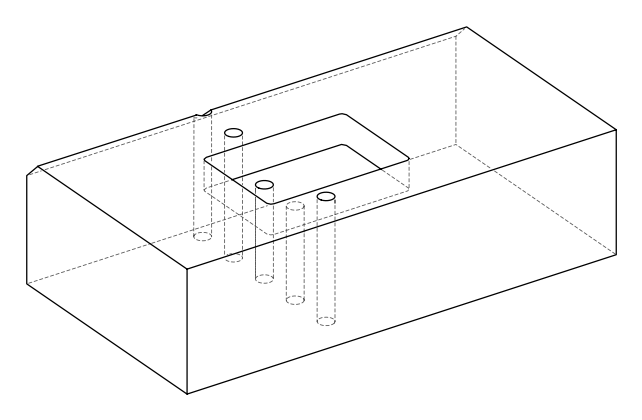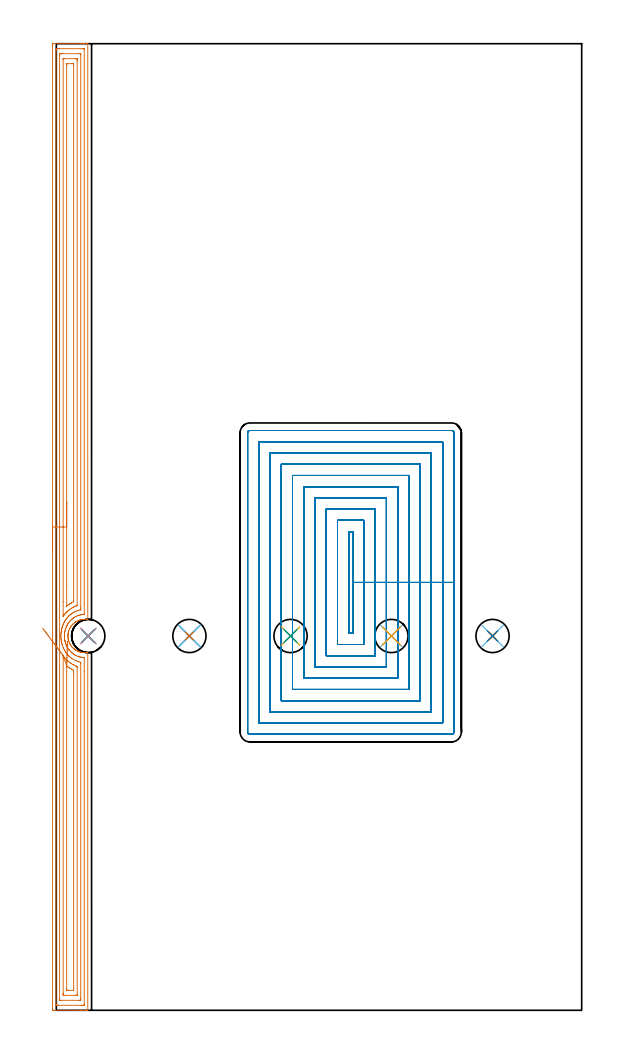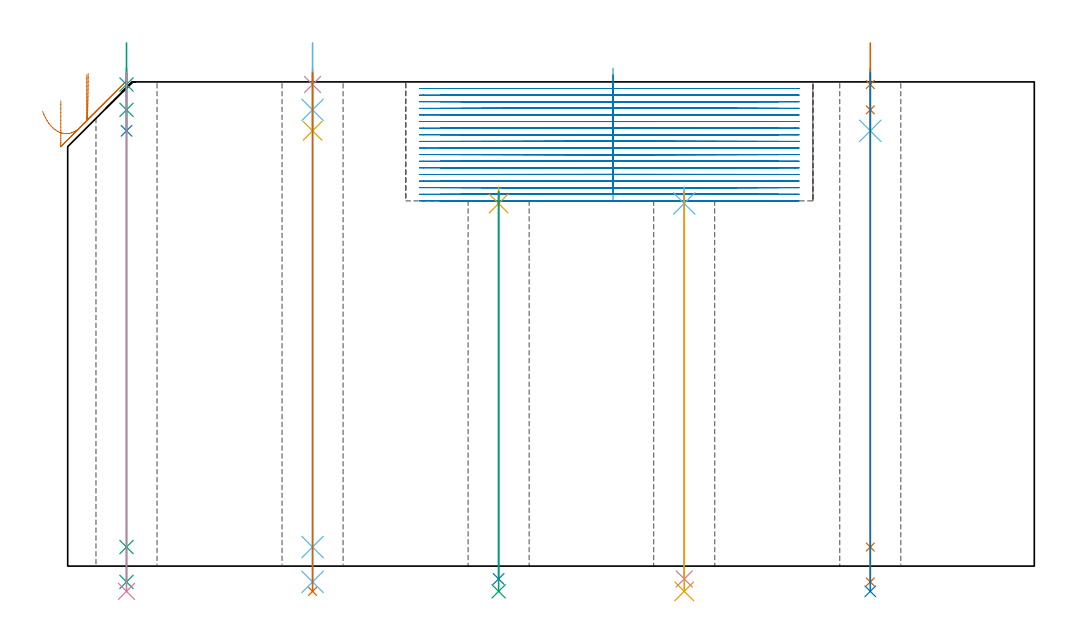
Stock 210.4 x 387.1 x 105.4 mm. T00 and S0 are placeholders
(PLAN: 20 operations, 15 tool changes, 112.1 min)
(1 AREA_MILL | FG_CHAMFER_SURFACE | UGT0205_001 | 15.86 min | 38483 mm3)
(2 MILL_RECTANGULAR_POCKET | POCKET_RECTANGULAR_STRAIGHT | NXT0201_008 | Follow Part, ap 1.5, ae 75% | 91.53 min | 292751 mm3)
(3 SPOT_DRILL | STEP1HOLE | NXT0321_9005460120000 | 0.03 min | 0 mm3)
(4 SPOT_DRILL_1 | STEP1HOLE_1 | NXT0321_9005460120000 | 0.03 min | 1 mm3)
(5 SPOT_DRILL_2 | STEP1HOLE_2 | NXT0321_9005460120000 | 0.04 min | 7 mm3)
(6 SPOT_DRILL_3 | STEP1HOLE_3 | NXT0321_9005460120000 | 0.04 min | 5 mm3)
(7 SPOT_DRILL_4 | STEP1HOLE_4 | NXT0321_9005460120000 | 0.03 min | 9 mm3)
(8 DRILL_BLIND_HOLE_INTO_CENTER | STEP1HOLE | NXT0301_042 | 0.05 min | 323 mm3)
(9 GUN_DRILL_THROUGH_HOLE | STEP1HOLE | UGT0307_005 | 0.56 min | 5254 mm3)
(10 DRILL_TO_ENLARGE_THROUGH_HOLE | STEP1HOLE | UGT0301_267 | 0.45 min | 8733 mm3)
(11 DRILL_BLIND_HOLE_INTO_CENTER_1 | STEP1HOLE_1 | NXT0301_042 | 0.05 min | 376 mm3)
(12 GUN_DRILL_THROUGH_HOLE_1 | STEP1HOLE_1 | UGT0307_005 | 0.56 min | 5290 mm3)
(13 DRILL_TO_ENLARGE_THROUGH_HOLE_1 | STEP1HOLE_1 | UGT0301_267 | 0.45 min | 8943 mm3)
(14 DRILL_THROUGH_HOLE_INTO_CENTER | STEP1HOLE_2 | NXT0301_042 | 0.34 min | 3108 mm3)
(15 DRILL_TO_ENLARGE_THROUGH_HOLE_2 | STEP1HOLE_2 | UGT0301_267 | 0.35 min | 7898 mm3)
(16 DRILL_THROUGH_HOLE_INTO_CENTER_1 | STEP1HOLE_3 | NXT0301_042 | 0.34 min | 3150 mm3)
(17 DRILL_TO_ENLARGE_THROUGH_HOLE_3 | STEP1HOLE_3 | UGT0301_267 | 0.35 min | 7869 mm3)
(18 DRILL_BLIND_HOLE_INTO_CENTER_2 | STEP1HOLE_4 | NXT0301_042 | 0.05 min | 381 mm3)
(19 GUN_DRILL_THROUGH_HOLE_2 | STEP1HOLE_4 | UGT0307_005 | 0.56 min | 5290 mm3)
(20 DRILL_TO_ENLARGE_THROUGH_HOLE_4 | STEP1HOLE_4 | UGT0301_267 | 0.45 min | 8919 mm3)
(TOOL UGT0205_001 | Chamfer Mill 20 x 3 x 45 deg. | D20 FL50 Z2)
(TOOL NXT0201_008 | ENDMILL 6mm [2P460-0600-NA 1630] | D6 FL26 Z6)
(TOOL NXT0321_9005460120000 | NC Spot Drill, 142deg, 12mm, Carbide, Uncoated | D12 PA142 FL30 Z2)
(TOOL NXT0301_042 | Carbide Drill 7.1mm [860.1-0710-057A1-MM 2214] | D7.1 PA140 FL85 Z2)
(TOOL UGT0307_005 | Gun Drill 8.3 mm | D8.3 PA130 FL24 Z1)
(TOOL UGT0301_267 | Twist Drill 13.3 mm | D13.3 PA118 FL108 Z2)
(OP 1 AREA_MILL)
G17 G21 G94 G90
T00 M6
G54
G17 G0 G90 X-1.5 Y183.55 S1061 M3
G43 Z115.4 H0
Z101.3
G94 G1 Y183.588 Z100.428 F250.
Y183.702 Z99.564
Y183.891 Z98.712
Y184.153 Z97.88
Y184.487 Z97.074
Y184.89 Z96.3
Y185.358 Z95.564
Y185.89 Z94.872
Y186.479 Z94.229
Y187.122 Z93.64
Y187.814 Z93.108
Y188.55 Z92.64
Y189.324 Z92.237
Y190.13 Z91.903
Y190.962 Z91.641
Y191.813 Z91.452
Y192.678 Z91.338
Y193.55 Z91.3
Y386.04
X-1.499 Y386.484 Z91.301
X-1.495 Y386.928 Z91.303
X-1.492 Y387.09 Z91.306
X-1.057 Y387.1 Z91.741
X9.514 Z102.308
X10.061 Z102.857
X10.395 Z103.191
X10.941 Z103.738
X11.276 Z104.071
X12.264 Z105.063
X12.599 Y387.092 Z105.39
X12.605 Y387.09 Z105.395
X12.6 Y386.934 Z105.4
Y156.482
X12.595 Y156.433 Z105.393
X12.512 Y156.438 Z105.311
X12.208 Y156.482 Z105.008
X12.13 Y156.494 Z104.93
X11.869 Y156.519 Z104.669
X11.431 Y156.539 Z104.231
X10.993 Y156.534 Z103.793
X10.554 Y156.499 Z103.354
X10.117 Y156.435 Z102.917
X9.677 Y156.339 Z102.476
X9.472 Y156.28 Z102.271
X9.242 Y156.213 Z102.039
X9.074 Y156.154 Z101.87
X8.785 Y156.053 Z101.583
X8.365 Y155.856 Z101.163
X7.921 Y155.615 Z100.72
X7.879 Y155.588 Z100.678
X7.752 Y155.508 Z100.549
X7.542 Y155.375 Z100.341
X7.489 Y155.341 Z100.287
X7.312 Y155.214 Z100.11
X7.237 Y155.161 Z100.035
X6.918 Y154.892 Z99.718
X6.862 Y154.839 Z99.662
X6.709 Y154.695 Z99.505
X6.613 Y154.606 Z99.411
X6.292 Y154.268 Z99.092
X6.005 Y153.908 Z98.803
X5.736 Y153.535 Z98.535
X5.635 Y153.375 Z98.433
X5.394 Y152.933 Z98.193
X5.331 Y152.799 Z98.13
X5.183 Y152.482 Z97.978
X5.013 Y152.039 Z97.813
X4.872 Y151.589 Z97.67
X4.866 Y151.569 Z97.665
X4.86 Y151.546 Z97.659
X4.773 Y151.123 Z97.572
X4.755 Y151.002 Z97.552
X4.709 Y150.697 Z97.502
X4.708 Y150.676 Z97.499
X4.669 Y150.251 Z97.463
X4.667 Y150.022 Z97.457
X4.662 Y149.804 Z97.453
X4.683 Y149.357 Z97.48
X4.724 Y148.979 Z97.523
X4.732 Y148.911 Z97.53
X4.789 Y148.582 Z97.588
X4.86 Y148.255 Z97.659
X4.929 Y148.018 Z97.727
X5.083 Y147.569 Z97.882
X5.265 Y147.126 Z98.063
X5.489 Y146.69 Z98.287
X5.737 Y146.263 Z98.535
X5.756 Y146.233 Z98.554
X6.097 Y145.778 Z98.896
X6.464 Y145.34 Z99.263
X6.487 Y145.317 Z99.286
X6.612 Y145.191 Z99.411
X7.04 Y144.808 Z99.839
X7.151 Y144.721 Z99.949
X7.312 Y144.595 Z100.108
X7.497 Y144.447 Z100.296
X7.529 Y144.427 Z100.329
X7.752 Y144.29 Z100.549
X7.926 Y144.182 Z100.723
X8.365 Y143.944 Z101.163
X8.622 Y143.828 Z101.422
X8.799 Y143.749 Z101.599
X9.241 Y143.58 Z102.04
X9.319 Y143.554 Z102.119
X9.514 Y143.503 Z102.314
X9.717 Y143.45 Z102.516
X10.118 Y143.365 Z102.916
X10.555 Y143.3 Z103.353
X10.994 Y143.266 Z103.792
X11.276 Y143.262 Z104.074
X11.432 Y143.261 Z104.23
X11.87 Y143.287 Z104.668
X12.34 Y143.345 Z105.137
X12.598 Y143.373 Z105.393
X12.6 Y143.088 Z105.4
Y0.169
X12.599 Y0.006 Z105.39
X12.263 Y0. Z105.063
X11.944 Z104.744
X11.276 Z104.071
X10.061 Z102.857
X9.514 Z102.308
X-0.449 Z92.348
X-1.057 Y0.002 Z91.741
X-1.271 Y0.005 Z91.526
X-1.492 Y0.01 Z91.306
X-1.495 Y0.172 Z91.303
X-1.499 Y0.616 Z91.301
X-1.5 Y1.066 Z91.3
Y193.55
X-0.086 Z92.714
X-0.085 Y384.606 Z92.715
X-0.084 Y384.697 Z92.716
X-0.079 Y385.089 Z92.721
X0.311 Y385.097 Z93.111
X0.705 Y385.099 Z93.505
X1.189 Y385.1 Z93.989
X10.395 Y385.099 Z103.195
X10.882 Y385.096 Z103.682
X11.09 Y385.09 Z103.89
X11.179 Y385.062 Z103.979
X11.184 Y384.79 Z103.984
X11.185 Y384.697 Z103.985
Y158.715
X11.184 Y158.615 Z103.984
X11.181 Y158.566 Z103.981
X11.18 Y158.549 Z103.98
X10.604 Y158.503 Z103.404
X10.395 Y158.477 Z103.195
X9.837 Y158.387 Z102.637
X9.514 Y158.317 Z102.314
X9.129 Y158.212 Z101.929
X8.633 Y158.051 Z101.433
X8.465 Y157.992 Z101.265
X8.065 Y157.821 Z100.865
X7.855 Y157.717 Z100.655
X7.752 Y157.661 Z100.552
X7.291 Y157.396 Z100.091
X6.871 Y157.13 Z99.671
X6.751 Y157.05 Z99.551
X6.584 Y156.928 Z99.384
X6.261 Y156.654 Z99.061
X5.99 Y156.411 Z98.79
X5.798 Y156.23 Z98.598
X5.609 Y156.035 Z98.409
X5.37 Y155.771 Z98.17
X5.11 Y155.449 Z97.91
X4.977 Y155.276 Z97.777
X4.88 Y155.142 Z97.68
X4.616 Y154.749 Z97.416
X4.326 Y154.249 Z97.126
X4.305 Y154.21 Z97.105
X4.292 Y154.185 Z97.092
X4.229 Y154.059 Z97.029
X4.007 Y153.58 Z96.807
X3.915 Y153.355 Z96.715
X3.758 Y152.939 Z96.558
X3.602 Y152.462 Z96.402
X3.569 Y152.35 Z96.369
X3.546 Y152.261 Z96.346
X3.397 Y151.569 Z96.197
X3.389 Y151.527 Z96.189
X3.348 Y151.271 Z96.148
X3.287 Y150.737 Z96.087
X3.282 Y150.676 Z96.082
X3.259 Y150.277 Z96.059
X3.25 Y149.882 Z96.05
X3.251 Y149.783 Z96.051
X3.299 Y148.939 Z96.099
X3.303 Y148.889 Z96.103
X3.348 Y148.504 Z96.148
X3.438 Y147.996 Z96.238
X3.448 Y147.945 Z96.248
X3.463 Y147.879 Z96.263
X3.574 Y147.442 Z96.374
X3.678 Y147.103 Z96.478
X3.857 Y146.586 Z96.657
X4.011 Y146.21 Z96.811
X4.078 Y146.056 Z96.878
X4.229 Y145.746 Z97.029
X4.374 Y145.464 Z97.174
X4.406 Y145.406 Z97.206
X4.46 Y145.317 Z97.26
X4.869 Y144.667 Z97.669
X5.053 Y144.423 Z97.853
X5.11 Y144.352 Z97.91
X5.48 Y143.909 Z98.28
X5.835 Y143.53 Z98.635
X5.99 Y143.39 Z98.79
X6.39 Y143.042 Z99.19
X6.871 Y142.657 Z99.671
X6.898 Y142.637 Z99.698
X7.432 Y142.318 Z100.232
X7.752 Y142.144 Z100.552
X8.012 Y142.014 Z100.812
X8.625 Y141.744 Z101.425
X8.638 Y141.739 Z101.438
X8.942 Y141.635 Z101.742
X9.165 Y141.571 Z101.965
X9.514 Y141.481 Z102.314
X9.845 Y141.408 Z102.645
X10.395 Y141.323 Z103.195
X10.853 Y141.279 Z103.653
X11.085 Y141.265 Z103.885
X11.118 Y141.263 Z103.918
X11.153 Y141.258 Z103.953
X11.177 Y141.254 Z103.977
X11.179 Y141.228 Z103.979
X11.185 Y140.943 Z103.985
X11.186 Y135.778 Z103.986
X11.185 Y2.494 Z103.985
X11.184 Y2.403 Z103.984
X11.179 Y2.012 Z103.979
X10.789 Y2.003 Z103.589
X10.395 Y2.001 Z103.195
X9.911 Y2. Z102.711
X0.705 Y2.001 Z93.505
X0.218 Y2.003 Z93.018
X0.01 Y2.01 Z92.81
X-0.079 Y2.038 Z92.721
X-0.084 Y2.31 Z92.716
X-0.085 Y2.403 Z92.715
X-0.086 Y193.55 Z92.714
X1.328 Z94.128
X1.329 Y382.278 Z94.129
X1.333 Y382.911 Z94.133
X1.335 Y383.04 Z94.135
X1.343 Y383.091 Z94.143
X1.404 Y383.096 Z94.204
X1.586 Y383.098 Z94.386
X2.281 Y383.1 Z95.081
X9.328 Z102.128
X9.514 Y383.098 Z102.314
X9.7 Y383.093 Z102.5
X9.752 Y383.09 Z102.552
X9.765 Y383.082 Z102.565
X9.767 Y383.067 Z102.567
X9.77 Y382.998 Z102.57
X9.771 Y382.911 Z102.571
Y382.65
Y161.133
X9.769 Y160.501 Z102.569
X9.767 Y160.437 Z102.567
X9.765 Y160.412 Z102.565
X9.727 Y160.401 Z102.527
X9.637 Y160.376 Z102.437
X9.514 Y160.345 Z102.314
X8.934 Y160.196 Z101.734
X8.633 Y160.103 Z101.433
X8.264 Y159.982 Z101.064
X7.752 Y159.774 Z100.552
X7.637 Y159.725 Z100.437
X7.39 Y159.608 Z100.19
X7.055 Y159.422 Z99.855
X6.871 Y159.314 Z99.671
X6.503 Y159.089 Z99.303
X5.99 Y158.751 Z98.79
X5.969 Y158.736 Z98.769
X5.941 Y158.715 Z98.741
X5.489 Y158.33 Z98.289
X5.11 Y157.991 Z97.91
X5.023 Y157.909 Z97.823
X4.935 Y157.821 Z97.735
X4.594 Y157.451 Z97.394
X4.229 Y157.024 Z97.029
X4.186 Y156.972 Z96.986
X4.153 Y156.928 Z96.953
X3.814 Y156.455 Z96.614
X3.532 Y156.035 Z96.332
X3.462 Y155.919 Z96.262
X3.348 Y155.719 Z96.148
X3.147 Y155.345 Z95.947
X3.044 Y155.142 Z95.844
X2.857 Y154.746 Z95.657
X2.648 Y154.249 Z95.448
X2.596 Y154.118 Z95.396
X2.467 Y153.769 Z95.267
X2.366 Y153.458 Z95.166
X2.335 Y153.355 Z95.135
X2.239 Y153.024 Z95.039
X2.175 Y152.758 Z94.975
X2.113 Y152.462 Z94.913
X2.023 Y152.019 Z94.823
X1.956 Y151.569 Z94.756
X1.916 Y151.234 Z94.716
X1.865 Y150.676 Z94.665
X1.848 Y150.41 Z94.648
X1.836 Y149.783 Z94.636
X1.847 Y149.518 Z94.647
X1.886 Y148.889 Z94.686
X1.914 Y148.557 Z94.714
X1.985 Y147.996 Z94.785
X2.073 Y147.503 Z94.873
X2.162 Y147.103 Z94.962
X2.24 Y146.778 Z95.04
X2.376 Y146.301 Z95.176
X2.407 Y146.21 Z95.207
X2.467 Y146.038 Z95.267
X2.745 Y145.317 Z95.545
X2.964 Y144.812 Z95.764
X3.165 Y144.423 Z95.965
X3.348 Y144.087 Z96.148
X3.698 Y143.53 Z96.498
X3.91 Y143.209 Z96.71
X4.229 Y142.79 Z97.029
X4.352 Y142.637 Z97.152
X4.705 Y142.231 Z97.505
X5.11 Y141.811 Z97.91
X5.178 Y141.744 Z97.978
X5.615 Y141.368 Z98.415
X5.99 Y141.068 Z98.79
X6.274 Y140.85 Z99.074
X6.871 Y140.482 Z99.671
X7.632 Y140.079 Z100.432
X7.752 Y140.027 Z100.552
X7.916 Y139.957 Z100.716
X8.633 Y139.684 Z101.433
X9.012 Y139.573 Z101.812
X9.764 Y139.39 Z102.564
X9.766 Y139.325 Z102.566
X9.769 Y139.064 Z102.569
X9.771 Y138.803 Z102.571
Y4.822
X9.766 Y4.189 Z102.566
X9.764 Y4.06 Z102.564
X9.757 Y4.009 Z102.557
X9.696 Y4.004 Z102.496
X9.514 Y4.002 Z102.314
X8.819 Y4. Z101.619
X1.772 Z94.572
X1.586 Y4.002 Z94.386
X1.4 Y4.007 Z94.2
X1.348 Y4.01 Z94.148
X1.335 Y4.017 Z94.135
X1.333 Y4.033 Z94.133
X1.33 Y4.102 Z94.13
X1.329 Y4.189 Z94.129
Y4.45
X1.328 Y193.55 Z94.128
X2.743 Z95.543
Y380.844
X2.746 Y381.049 Z95.546
X2.748 Y381.083 Z95.548
X2.751 Y381.09 Z95.551
X2.76 Y381.094 Z95.56
X2.812 Y381.098 Z95.612
X2.92 Y381.099 Z95.72
X3.348 Y381.1 Z96.148
X7.752 Z100.552
X8.183 Y381.098 Z100.983
X8.284 Y381.096 Z101.084
X8.334 Y381.091 Z101.134
X8.351 Y381.087 Z101.151
X8.352 Y381.072 Z101.152
X8.355 Y380.969 Z101.155
X8.357 Y380.511 Z101.157
Y380.231
Y162.288
X8.355 Y162.134 Z101.155
X8.353 Y162.097 Z101.153
X8.351 Y162.085 Z101.151
X8.33 Y162.075 Z101.13
X8.243 Y162.041 Z101.043
X8.062 Y161.973 Z100.862
X7.752 Y161.854 Z100.552
X7.43 Y161.721 Z100.23
X6.871 Y161.467 Z99.671
X6.823 Y161.443 Z99.623
X6.732 Y161.394 Z99.532
X6.262 Y161.119 Z99.062
X5.99 Y160.954 Z98.79
X5.31 Y160.501 Z98.11
X5.196 Y160.413 Z97.996
X5.11 Y160.342 Z97.91
X4.717 Y160.006 Z97.517
X4.27 Y159.608 Z97.07
X4.249 Y159.588 Z97.049
X4.229 Y159.567 Z97.029
X3.82 Y159.129 Z96.62
X3.452 Y158.715 Z96.252
X3.404 Y158.658 Z96.204
X3.348 Y158.587 Z96.148
X3.02 Y158.154 Z95.82
X2.769 Y157.821 Z95.569
X2.764 Z95.564
X2.75 Z95.55
X2.749 Y157.867 Z95.549
X2.744 Y158.434 Z95.544
X2.743 Y163.606 Z95.543
Y193.55
X4.157 Z96.957
Y378.591
X4.158 Y378.736 Z96.958
X4.163 Y379.028 Z96.963
X4.165 Y379.093 Z96.965
X4.169 Y379.094 Z96.969
X4.188 Y379.097 Z96.988
X4.229 Y379.099 Z97.029
X6.226 Y379.1 Z99.026
X6.871 Y379.096 Z99.671
X6.914 Y379.094 Z99.714
X6.931 Y379.091 Z99.731
X6.936 Y378.954 Z99.736
X6.941 Y378.663 Z99.741
X6.943 Y378.518 Z99.743
X6.942 Y164.074 Z99.742
Y164.001
X6.938 Y163.856 Z99.738
X6.93 Y163.615 Z99.73
X6.082 Y163.181 Z98.882
X6.023 Y163.148 Z98.823
X5.99 Y163.128 Z98.79
X5.47 Y162.815 Z98.27
X5.11 Y162.582 Z97.91
X4.934 Y162.465 Z97.734
X4.676 Y162.288 Z97.476
X4.424 Y162.09 Z97.224
X4.229 Y161.935 Z97.029
X4.171 Y161.891 Z96.971
X4.166 Y161.89 Z96.966
X4.164 Y161.897 Z96.964
X4.16 Y161.972 Z96.96
X4.158 Y162.069 Z96.958
X4.157 Y170.103 Z96.957
Y193.55
Y194.422 Z96.995
Y195.286 Z97.109
Y196.138 Z97.298
Y196.97 Z97.56
Y197.776 Z97.894
Y198.55 Z98.297
Y199.286 Z98.765
Y199.978 Z99.296
Y200.621 Z99.886
Y201.21 Z100.529
Y201.741 Z101.221
Y202.21 Z101.957
Y202.613 Z102.731
Y202.947 Z103.537
Y203.209 Z104.369
Y203.398 Z105.22
Y203.512 Z106.085
Y203.55 Z106.957
G0 Z115.4
X-5.454 Y152.998
Z98.998
G1 X-5.167 Y152.613 Z98.27
X-4.843 Y152.179 Z97.586
X-4.485 Y151.699 Z96.952
X-4.095 Y151.176 Z96.373
X-3.676 Y150.615 Z95.852
X-3.231 Y150.02 Z95.395
X-2.765 Y149.395 Z95.004
X-2.28 Y148.745 Z94.683
X-1.78 Y148.075 Z94.433
X-1.268 Y147.39 Z94.258
X-0.75 Y146.696 Z94.157
X-0.228 Y145.997 Z94.133
X0.292 Y145.299 Z94.184
X0.809 Y144.607 Z94.311
X1.316 Y143.927 Z94.513
X1.812 Y143.264 Z94.789
X2.291 Y142.622 Z95.135
X2.75 Y142.007 Z95.55
X2.944 Y141.744 Z95.744
X3.348 Y141.226 Z96.148
X3.665 Y140.85 Z96.465
X3.932 Y140.553 Z96.732
X4.229 Y140.247 Z97.029
X4.541 Y139.957 Z97.341
X5.11 Y139.475 Z97.91
X5.638 Y139.064 Z98.438
X5.99 Y138.844 Z98.79
X6.522 Y138.525 Z99.322
X6.871 Y138.344 Z99.671
X7.212 Y138.171 Z100.012
X7.594 Y138.01 Z100.394
X7.752 Y137.946 Z100.552
X8.223 Y137.755 Z101.023
X8.33 Y137.71 Z101.13
X8.351 Y137.693 Z101.151
X8.353 Y137.66 Z101.153
X8.355 Y137.584 Z101.155
X8.357 Y137.278 Z101.157
Y6.256
X8.354 Y6.051 Z101.154
X8.352 Y6.017 Z101.152
X8.349 Y6.01 Z101.149
X8.34 Y6.006 Z101.14
X8.288 Y6.002 Z101.088
X8.18 Y6.001 Z100.98
X7.752 Y6. Z100.552
X3.348 Z96.148
X2.917 Y6.001 Z95.717
X2.816 Y6.004 Z95.616
X2.766 Y6.009 Z95.566
X2.749 Y6.012 Z95.549
X2.748 Y6.028 Z95.548
X2.745 Y6.131 Z95.545
X2.743 Y6.589 Z95.543
Y6.869
Y141.464
X2.745 Y141.744 Z95.545
X2.748 Y141.976 Z95.548
X2.75 Y142.007 Z95.55
X4.164 Y137.926 Z96.964
X4.168 Y137.925 Z96.968
X4.189 Y137.91 Z96.989
X4.229 Y137.88 Z97.029
X4.996 Y137.278 Z97.796
X5.11 Y137.202 Z97.91
X5.313 Y137.072 Z98.113
X5.99 Y136.68 Z98.79
X6.541 Y136.384 Z99.341
X6.871 Y136.213 Z99.671
X6.936 Y135.491 Z99.736
X6.939 Y135.423 Z99.739
X6.943 Y134.598 Z99.743
Y134.525
Y8.51
X6.942 Y8.364 Z99.742
X6.937 Y8.073 Z99.737
X6.935 Y8.007 Z99.735
X6.931 Y8.006 Z99.731
X6.912 Y8.003 Z99.712
X6.871 Y8.001 Z99.671
X4.874 Y8. Z97.674
X4.229 Y8.004 Z97.029
X4.186 Y8.006 Z96.986
X4.169 Y8.009 Z96.969
X4.164 Y8.146 Z96.964
X4.159 Y8.437 Z96.959
X4.157 Y8.582 Z96.957
Y137.423
X4.158 Y137.569 Z96.958
X4.162 Y137.86 Z96.962
X4.164 Y137.926 Z96.964
X4.19 Y138.796 Z97.028
X4.216 Y139.657 Z97.168
X4.241 Y140.502 Z97.382
X4.265 Y141.325 Z97.669
X4.289 Y142.121 Z98.026
X4.312 Y142.882 Z98.452
X4.333 Y143.603 Z98.943
X4.353 Y144.279 Z99.494
X4.372 Y144.904 Z100.102
X4.389 Y145.474 Z100.763
X4.404 Y145.984 Z101.47
X4.417 Y146.43 Z102.22
X4.429 Y146.81 Z103.005
X4.438 Y147.119 Z103.821
X4.445 Y147.357 Z104.66
X4.45 Y147.52 Z105.517
X4.452 Y147.608 Z106.385
X4.453 Y147.62 Z107.257
G0 Z115.4
M5
M2
(OP 2 MILL_RECTANGULAR_POCKET)
G17 G21 G94 G90
T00 M6
G54
G17 G0 G90 X118.7 Y154.784 S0 M3
G43 Z115.4 H1
Z108.4
G94 G1 Y171.35 Z103.961 F250.
Y191.7 F500.
X117.1
Y151.
X118.7
Y171.35
X123.2
Y196.2
X112.6
Y146.5
X123.2
Y171.35
X127.7
Y200.7
X108.1
Y142.
X127.7
Y171.35
X132.2
Y205.2
X103.6
Y137.5
X132.2
Y171.35
X136.7
Y209.7
X99.1
Y133.
X136.7
Y171.35
X141.2
Y214.2
X94.6
Y128.5
X141.2
Y171.35
X145.7
Y218.7
X90.1
Y124.
X145.7
Y171.35
X150.2
Y223.2
X85.6
Y119.5
X150.2
Y171.35
X154.7
Y227.7
X81.1
Y115.
X154.7
Y171.35
X159.2
Y231.3
G3 X158.3 Y232.2 R0.9
G1 X77.5
G3 X76.6 Y231.3 R0.9
G1 Y111.4
G3 X77.5 Y110.5 R0.9
G1 X158.3
G3 X159.2 Y111.4 R0.9
G1 Y171.35
Y172.35
G0 X118.7 Y154.784 Z106.961
G1 Y171.35 Z102.522 F250.
Y191.7 F500.
X117.1
Y151.
X118.7
Y171.35
X123.2
Y196.2
X112.6
Y146.5
X123.2
Y171.35
X127.7
Y200.7
X108.1
Y142.
X127.7
Y171.35
X132.2
Y205.2
X103.6
Y137.5
X132.2
Y171.35
X136.7
Y209.7
X99.1
Y133.
X136.7
Y171.35
X141.2
Y214.2
X94.6
Y128.5
X141.2
Y171.35
X145.7
Y218.7
X90.1
Y124.
X145.7
Y171.35
X150.2
Y223.2
X85.6
Y119.5
X150.2
Y171.35
X154.7
Y227.7
X81.1
Y115.
X154.7
Y171.35
X159.2
Y231.3
G3 X158.3 Y232.2 R0.9
G1 X77.5
G3 X76.6 Y231.3 R0.9
G1 Y111.4
G3 X77.5 Y110.5 R0.9
G1 X158.3
G3 X159.2 Y111.4 R0.9
G1 Y171.35
Y172.35
G0 X118.7 Y154.784 Z105.522
G1 Y171.35 Z101.083 F250.
Y191.7 F500.
X117.1
Y151.
X118.7
Y171.35
X123.2
Y196.2
X112.6
Y146.5
X123.2
Y171.35
X127.7
Y200.7
X108.1
Y142.
X127.7
Y171.35
X132.2
Y205.2
X103.6
Y137.5
X132.2
Y171.35
X136.7
Y209.7
X99.1
Y133.
X136.7
Y171.35
X141.2
Y214.2
X94.6
Y128.5
X141.2
Y171.35
X145.7
Y218.7
X90.1
Y124.
X145.7
Y171.35
X150.2
Y223.2
X85.6
Y119.5
X150.2
Y171.35
X154.7
Y227.7
X81.1
Y115.
X154.7
Y171.35
X159.2
Y231.3
G3 X158.3 Y232.2 R0.9
G1 X77.5
G3 X76.6 Y231.3 R0.9
G1 Y111.4
G3 X77.5 Y110.5 R0.9
G1 X158.3
G3 X159.2 Y111.4 R0.9
G1 Y171.35
Y172.35
G0 X118.7 Y154.784 Z104.083
G1 Y171.35 Z99.644 F250.
Y191.7 F500.
X117.1
Y151.
X118.7
Y171.35
X123.2
Y196.2
X112.6
Y146.5
X123.2
Y171.35
X127.7
Y200.7
X108.1
Y142.
X127.7
Y171.35
X132.2
Y205.2
X103.6
Y137.5
X132.2
Y171.35
X136.7
Y209.7
X99.1
Y133.
X136.7
Y171.35
X141.2
Y214.2
X94.6
Y128.5
X141.2
Y171.35
X145.7
Y218.7
X90.1
Y124.
X145.7
Y171.35
X150.2
Y223.2
X85.6
Y119.5
X150.2
Y171.35
X154.7
Y227.7
X81.1
Y115.
X154.7
Y171.35
X159.2
Y231.3
G3 X158.3 Y232.2 R0.9
G1 X77.5
G3 X76.6 Y231.3 R0.9
G1 Y111.4
G3 X77.5 Y110.5 R0.9
G1 X158.3
G3 X159.2 Y111.4 R0.9
G1 Y171.35
Y172.35
G0 X118.7 Y154.784 Z102.644
G1 Y171.35 Z98.205 F250.
Y191.7 F500.
X117.1
Y151.
X118.7
Y171.35
X123.2
Y196.2
X112.6
Y146.5
X123.2
Y171.35
X127.7
Y200.7
X108.1
Y142.
X127.7
Y171.35
X132.2
Y205.2
X103.6
Y137.5
X132.2
Y171.35
X136.7
Y209.7
X99.1
Y133.
X136.7
Y171.35
X141.2
Y214.2
X94.6
Y128.5
X141.2
Y171.35
X145.7
Y218.7
X90.1
Y124.
X145.7
Y171.35
X150.2
Y223.2
X85.6
Y119.5
X150.2
Y171.35
X154.7
Y227.7
X81.1
Y115.
X154.7
Y171.35
X159.2
Y231.3
G3 X158.3 Y232.2 R0.9
G1 X77.5
G3 X76.6 Y231.3 R0.9
G1 Y111.4
G3 X77.5 Y110.5 R0.9
G1 X158.3
G3 X159.2 Y111.4 R0.9
G1 Y171.35
Y172.35
G0 X118.7 Y154.784 Z101.205
G1 Y171.35 Z96.767 F250.
Y191.7 F500.
X117.1
Y151.
X118.7
Y171.35
X123.2
Y196.2
X112.6
Y146.5
X123.2
Y171.35
X127.7
Y200.7
X108.1
Y142.
X127.7
Y171.35
X132.2
Y205.2
X103.6
Y137.5
X132.2
Y171.35
X136.7
Y209.7
X99.1
Y133.
X136.7
Y171.35
X141.2
Y214.2
X94.6
Y128.5
X141.2
Y171.35
X145.7
Y218.7
X90.1
Y124.
X145.7
Y171.35
X150.2
Y223.2
X85.6
Y119.5
X150.2
Y171.35
X154.7
Y227.7
X81.1
Y115.
X154.7
Y171.35
X159.2
Y231.3
G3 X158.3 Y232.2 R0.9
G1 X77.5
G3 X76.6 Y231.3 R0.9
G1 Y111.4
G3 X77.5 Y110.5 R0.9
G1 X158.3
G3 X159.2 Y111.4 R0.9
G1 Y171.35
Y172.35
G0 X118.7 Y154.784 Z99.767
G1 Y171.35 Z95.328 F250.
Y191.7 F500.
X117.1
Y151.
X118.7
Y171.35
X123.2
Y196.2
X112.6
Y146.5
X123.2
Y171.35
X127.7
Y200.7
X108.1
Y142.
X127.7
Y171.35
X132.2
Y205.2
X103.6
Y137.5
X132.2
Y171.35
X136.7
Y209.7
X99.1
Y133.
X136.7
Y171.35
X141.2
Y214.2
X94.6
Y128.5
X141.2
Y171.35
X145.7
Y218.7
X90.1
Y124.
X145.7
Y171.35
X150.2
Y223.2
X85.6
Y119.5
X150.2
Y171.35
X154.7
Y227.7
X81.1
Y115.
X154.7
Y171.35
X159.2
Y231.3
G3 X158.3 Y232.2 R0.9
G1 X77.5
G3 X76.6 Y231.3 R0.9
G1 Y111.4
G3 X77.5 Y110.5 R0.9
G1 X158.3
G3 X159.2 Y111.4 R0.9
G1 Y171.35
Y172.35
G0 X118.7 Y154.784 Z98.328
G1 Y171.35 Z93.889 F250.
Y191.7 F500.
X117.1
Y151.
X118.7
Y171.35
X123.2
Y196.2
X112.6
Y146.5
X123.2
Y171.35
X127.7
Y200.7
X108.1
Y142.
X127.7
Y171.35
X132.2
Y205.2
X103.6
Y137.5
X132.2
Y171.35
X136.7
Y209.7
X99.1
Y133.
X136.7
Y171.35
X141.2
Y214.2
X94.6
Y128.5
X141.2
Y171.35
X145.7
Y218.7
X90.1
Y124.
X145.7
Y171.35
X150.2
Y223.2
X85.6
Y119.5
X150.2
Y171.35
X154.7
Y227.7
X81.1
Y115.
X154.7
Y171.35
X159.2
Y231.3
G3 X158.3 Y232.2 R0.9
G1 X77.5
G3 X76.6 Y231.3 R0.9
G1 Y111.4
G3 X77.5 Y110.5 R0.9
G1 X158.3
G3 X159.2 Y111.4 R0.9
G1 Y171.35
Y172.35
G0 X118.7 Y154.784 Z96.889
G1 Y171.35 Z92.45 F250.
Y191.7 F500.
X117.1
Y151.
X118.7
Y171.35
X123.2
Y196.2
X112.6
Y146.5
X123.2
Y171.35
X127.7
Y200.7
X108.1
Y142.
X127.7
Y171.35
X132.2
Y205.2
X103.6
Y137.5
X132.2
Y171.35
X136.7
Y209.7
X99.1
Y133.
X136.7
Y171.35
X141.2
Y214.2
X94.6
Y128.5
X141.2
Y171.35
X145.7
Y218.7
X90.1
Y124.
X145.7
Y171.35
X150.2
Y223.2
X85.6
Y119.5
X150.2
Y171.35
X154.7
Y227.7
X81.1
Y115.
X154.7
Y171.35
X159.2
Y231.3
G3 X158.3 Y232.2 R0.9
G1 X77.5
G3 X76.6 Y231.3 R0.9
G1 Y111.4
G3 X77.5 Y110.5 R0.9
G1 X158.3
G3 X159.2 Y111.4 R0.9
G1 Y171.35
Y172.35
G0 X118.7 Y154.784 Z95.45
G1 Y171.35 Z91.011 F250.
Y191.7 F500.
X117.1
Y151.
X118.7
Y171.35
X123.2
Y196.2
X112.6
Y146.5
X123.2
Y171.35
X127.7
Y200.7
X108.1
Y142.
X127.7
Y171.35
X132.2
Y205.2
X103.6
Y137.5
X132.2
Y171.35
X136.7
Y209.7
X99.1
Y133.
X136.7
Y171.35
X141.2
Y214.2
X94.6
Y128.5
X141.2
Y171.35
X145.7
Y218.7
X90.1
Y124.
X145.7
Y171.35
X150.2
Y223.2
X85.6
Y119.5
X150.2
Y171.35
X154.7
Y227.7
X81.1
Y115.
X154.7
Y171.35
X159.2
Y231.3
G3 X158.3 Y232.2 R0.9
G1 X77.5
G3 X76.6 Y231.3 R0.9
G1 Y111.4
G3 X77.5 Y110.5 R0.9
G1 X158.3
G3 X159.2 Y111.4 R0.9
G1 Y171.35
Y172.35
G0 X118.7 Y154.784 Z94.011
G1 Y171.35 Z89.572 F250.
Y191.7 F500.
X117.1
Y151.
X118.7
Y171.35
X123.2
Y196.2
X112.6
Y146.5
X123.2
Y171.35
X127.7
Y200.7
X108.1
Y142.
X127.7
Y171.35
X132.2
Y205.2
X103.6
Y137.5
X132.2
Y171.35
X136.7
Y209.7
X99.1
Y133.
X136.7
Y171.35
X141.2
Y214.2
X94.6
Y128.5
X141.2
Y171.35
X145.7
Y218.7
X90.1
Y124.
X145.7
Y171.35
X150.2
Y223.2
X85.6
Y119.5
X150.2
Y171.35
X154.7
Y227.7
X81.1
Y115.
X154.7
Y171.35
X159.2
Y231.3
G3 X158.3 Y232.2 R0.9
G1 X77.5
G3 X76.6 Y231.3 R0.9
G1 Y111.4
G3 X77.5 Y110.5 R0.9
G1 X158.3
G3 X159.2 Y111.4 R0.9
G1 Y171.35
Y172.35
G0 X118.7 Y154.784 Z92.572
G1 Y171.35 Z88.133 F250.
Y191.7 F500.
X117.1
Y151.
X118.7
Y171.35
X123.2
Y196.2
X112.6
Y146.5
X123.2
Y171.35
X127.7
Y200.7
X108.1
Y142.
X127.7
Y171.35
X132.2
Y205.2
X103.6
Y137.5
X132.2
Y171.35
X136.7
Y209.7
X99.1
Y133.
X136.7
Y171.35
X141.2
Y214.2
X94.6
Y128.5
X141.2
Y171.35
X145.7
Y218.7
X90.1
Y124.
X145.7
Y171.35
X150.2
Y223.2
X85.6
Y119.5
X150.2
Y171.35
X154.7
Y227.7
X81.1
Y115.
X154.7
Y171.35
X159.2
Y231.3
G3 X158.3 Y232.2 R0.9
G1 X77.5
G3 X76.6 Y231.3 R0.9
G1 Y111.4
G3 X77.5 Y110.5 R0.9
G1 X158.3
G3 X159.2 Y111.4 R0.9
G1 Y171.35
Y172.35
G0 X118.7 Y154.784 Z91.133
G1 Y171.35 Z86.694 F250.
Y191.7 F500.
X117.1
Y151.
X118.7
Y171.35
X123.2
Y196.2
X112.6
Y146.5
X123.2
Y171.35
X127.7
Y200.7
X108.1
Y142.
X127.7
Y171.35
X132.2
Y205.2
X103.6
Y137.5
X132.2
Y171.35
X136.7
Y209.7
X99.1
Y133.
X136.7
Y171.35
X141.2
Y214.2
X94.6
Y128.5
X141.2
Y171.35
X145.7
Y218.7
X90.1
Y124.
X145.7
Y171.35
X150.2
Y223.2
X85.6
Y119.5
X150.2
Y171.35
X154.7
Y227.7
X81.1
Y115.
X154.7
Y171.35
X159.2
Y231.3
G3 X158.3 Y232.2 R0.9
G1 X77.5
G3 X76.6 Y231.3 R0.9
G1 Y111.4
G3 X77.5 Y110.5 R0.9
G1 X158.3
G3 X159.2 Y111.4 R0.9
G1 Y171.35
Y172.35
G0 X118.7 Y154.784 Z89.694
G1 Y171.35 Z85.256 F250.
Y191.7 F500.
X117.1
Y151.
X118.7
Y171.35
X123.2
Y196.2
X112.6
Y146.5
X123.2
Y171.35
X127.7
Y200.7
X108.1
Y142.
X127.7
Y171.35
X132.2
Y205.2
X103.6
Y137.5
X132.2
Y171.35
X136.7
Y209.7
X99.1
Y133.
X136.7
Y171.35
X141.2
Y214.2
X94.6
Y128.5
X141.2
Y171.35
X145.7
Y218.7
X90.1
Y124.
X145.7
Y171.35
X150.2
Y223.2
X85.6
Y119.5
X150.2
Y171.35
X154.7
Y227.7
X81.1
Y115.
X154.7
Y171.35
X159.2
Y231.3
G3 X158.3 Y232.2 R0.9
G1 X77.5
G3 X76.6 Y231.3 R0.9
G1 Y111.4
G3 X77.5 Y110.5 R0.9
G1 X158.3
G3 X159.2 Y111.4 R0.9
G1 Y171.35
Y172.35
G0 X118.7 Y154.784 Z88.256
G1 Y171.35 Z83.817 F250.
Y191.7 F500.
X117.1
Y151.
X118.7
Y171.35
X123.2
Y196.2
X112.6
Y146.5
X123.2
Y171.35
X127.7
Y200.7
X108.1
Y142.
X127.7
Y171.35
X132.2
Y205.2
X103.6
Y137.5
X132.2
Y171.35
X136.7
Y209.7
X99.1
Y133.
X136.7
Y171.35
X141.2
Y214.2
X94.6
Y128.5
X141.2
Y171.35
X145.7
Y218.7
X90.1
Y124.
X145.7
Y171.35
X150.2
Y223.2
X85.6
Y119.5
X150.2
Y171.35
X154.7
Y227.7
X81.1
Y115.
X154.7
Y171.35
X159.2
Y231.3
G3 X158.3 Y232.2 R0.9
G1 X77.5
G3 X76.6 Y231.3 R0.9
G1 Y111.4
G3 X77.5 Y110.5 R0.9
G1 X158.3
G3 X159.2 Y111.4 R0.9
G1 Y171.35
Y172.35
G0 X118.7 Y154.784 Z86.817
G1 Y171.35 Z82.378 F250.
Y191.7 F500.
X117.1
Y151.
X118.7
Y171.35
X123.2
Y196.2
X112.6
Y146.5
X123.2
Y171.35
X127.7
Y200.7
X108.1
Y142.
X127.7
Y171.35
X132.2
Y205.2
X103.6
Y137.5
X132.2
Y171.35
X136.7
Y209.7
X99.1
Y133.
X136.7
Y171.35
X141.2
Y214.2
X94.6
Y128.5
X141.2
Y171.35
X145.7
Y218.7
X90.1
Y124.
X145.7
Y171.35
X150.2
Y223.2
X85.6
Y119.5
X150.2
Y171.35
X154.7
Y227.7
X81.1
Y115.
X154.7
Y171.35
X159.2
Y231.3
G3 X158.3 Y232.2 R0.9
G1 X77.5
G3 X76.6 Y231.3 R0.9
G1 Y111.4
G3 X77.5 Y110.5 R0.9
G1 X158.3
G3 X159.2 Y111.4 R0.9
G1 Y171.35
Y172.35
G0 X118.7 Y154.784 Z85.378
G1 Y171.35 Z80.939 F250.
Y191.7 F500.
X117.1
Y151.
X118.7
Y171.35
X123.2
Y196.2
X112.6
Y146.5
X123.2
Y171.35
X127.7
Y200.7
X108.1
Y142.
X127.7
Y171.35
X132.2
Y205.2
X103.6
Y137.5
X132.2
Y171.35
X136.7
Y209.7
X99.1
Y133.
X136.7
Y171.35
X141.2
Y214.2
X94.6
Y128.5
X141.2
Y171.35
X145.7
Y218.7
X90.1
Y124.
X145.7
Y171.35
X150.2
Y223.2
X85.6
Y119.5
X150.2
Y171.35
X154.7
Y227.7
X81.1
Y115.
X154.7
Y171.35
X159.2
Y231.3
G3 X158.3 Y232.2 R0.9
G1 X77.5
G3 X76.6 Y231.3 R0.9
G1 Y111.4
G3 X77.5 Y110.5 R0.9
G1 X158.3
G3 X159.2 Y111.4 R0.9
G1 Y171.35
Y172.35
G0 X118.7 Y154.784 Z83.939
G1 Y171.35 Z79.5 F250.
Y191.7 F500.
X117.1
Y151.
X118.7
Y171.35
X123.2
Y196.2
X112.6
Y146.5
X123.2
Y171.35
X127.7
Y200.7
X108.1
Y142.
X127.7
Y171.35
X132.2
Y205.2
X103.6
Y137.5
X132.2
Y171.35
X136.7
Y209.7
X99.1
Y133.
X136.7
Y171.35
X141.2
Y214.2
X94.6
Y128.5
X141.2
Y171.35
X145.7
Y218.7
X90.1
Y124.
X145.7
Y171.35
X150.2
Y223.2
X85.6
Y119.5
X150.2
Y171.35
X154.7
Y227.7
X81.1
Y115.
X154.7
Y171.35
X159.2
Y231.3
G3 X158.3 Y232.2 R0.9
G1 X77.5
G3 X76.6 Y231.3 R0.9
G1 Y111.4
G3 X77.5 Y110.5 R0.9
G1 X158.3
G3 X159.2 Y111.4 R0.9
G1 Y171.35
Y172.35
G0 Z115.4
M5
M2
(OP 3 SPOT_DRILL)
G17 G21 G94 G90
T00 M6
G54
G17 G0 G90 X12.8 Y149.9 S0 M3
G43 Z115.4 H0
G94 G81 G98 Z104.828 F250. R108.4
G80
M5
M2
(OP 4 SPOT_DRILL_1)
G17 G21 G94 G90
T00 M6
G54
G17 G0 G90 X53.3 Y149.9 S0 M3
G43 Z115.4 H0
G94 G81 G98 Z104.828 F250. R108.4
G80
M5
M2
(OP 5 SPOT_DRILL_2)
G17 G21 G94 G90
T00 M6
G54
G17 G0 G90 X93.8 Y149.9 S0 M3
G43 Z115.4 H0
G94 G81 G98 Z78.928 F250. R82.5
G80
M5
M2
(OP 6 SPOT_DRILL_3)
G17 G21 G94 G90
T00 M6
G54
G17 G0 G90 X134.2 Y149.9 S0 M3
G43 Z115.4 H0
G94 G81 G98 Z78.928 F250. R82.5
G80
M5
M2
(OP 7 SPOT_DRILL_4)
G17 G21 G94 G90
T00 M6
G54
G17 G0 G90 X174.7 Y149.9 S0 M3
G43 Z115.4 H0
G94 G81 G98 Z104.828 F250. R108.4
G80
M5
M2
(OP 8 DRILL_BLIND_HOLE_INTO_CENTER)
G17 G21 G94 G90
T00 M6
G54
G17 G0 G90 X12.8 Y149.9 S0 M3
G43 Z115.4 H1
G94 G81 G98 Z94.75 F250. R107.4
G80
M5
M2
(OP 9 GUN_DRILL_THROUGH_HOLE)
G17 G21 G94 G90
T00 M6
G54
G17 G0 G90 X12.8 Y149.9 M8
G43 Z115.4 H0
Z113.879
S716 M3
G94 G1 Z99.315 F125. M26
G4 X.084
Z4.15 F250.
G4 X.084
Z-3.435 F125.
G4 X.084
M5
M9
G0 Z113.879
Z115.4
M2
(OP 10 DRILL_TO_ENLARGE_THROUGH_HOLE)
G17 G21 G94 G90
T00 M6
G54
G17 G0 G90 X12.8 Y149.9 S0 M3
G43 Z115.4 H0
G94 G73 G98 Z-5.496 F250. Q12.322 R107.4
G80
M5
M2
(OP 11 DRILL_BLIND_HOLE_INTO_CENTER_1)
G17 G21 G94 G90
T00 M6
G54
G17 G0 G90 X53.3 Y149.9 S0 M3
G43 Z115.4 H1
G94 G81 G98 Z94.75 F250. R107.4
G80
M5
M2
(OP 12 GUN_DRILL_THROUGH_HOLE_1)
G17 G21 G94 G90
T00 M6
G54
G17 G0 G90 X53.3 Y149.9 M8
G43 Z115.4 H0
Z113.879
S716 M3
G94 G1 Z99.315 F125. M26
G4 X.084
Z4.15 F250.
G4 X.084
Z-3.435 F125.
G4 X.084
M5
M9
G0 Z113.879
Z115.4
M2
(OP 13 DRILL_TO_ENLARGE_THROUGH_HOLE_1)
G17 G21 G94 G90
T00 M6
G54
G17 G0 G90 X53.3 Y149.9 S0 M3
G43 Z115.4 H0
G94 G73 G98 Z-5.496 F250. Q12.322 R107.4
G80
M5
M2
(OP 14 DRILL_THROUGH_HOLE_INTO_CENTER)
G17 G21 G94 G90
T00 M6
G54
G17 G0 G90 X93.8 Y149.9 S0 M3
G43 Z115.4 H1
G94 G73 G98 Z-2.792 F250. Q6.858 R81.5
G80
M5
M2
(OP 15 DRILL_TO_ENLARGE_THROUGH_HOLE_2)
G17 G21 G94 G90
T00 M6
G54
G17 G0 G90 X93.8 Y149.9 S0 M3
G43 Z115.4 H0
G94 G73 G98 Z-5.496 F250. Q12.142 R81.5
G80
M5
M2
(OP 16 DRILL_THROUGH_HOLE_INTO_CENTER_1)
G17 G21 G94 G90
T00 M6
G54
G17 G0 G90 X134.2 Y149.9 S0 M3
G43 Z115.4 H1
G94 G73 G98 Z-2.792 F250. Q6.858 R81.5
G80
M5
M2
(OP 17 DRILL_TO_ENLARGE_THROUGH_HOLE_3)
G17 G21 G94 G90
T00 M6
G54
G17 G0 G90 X134.2 Y149.9 S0 M3
G43 Z115.4 H0
G94 G73 G98 Z-5.496 F250. Q12.142 R81.5
G80
M5
M2
(OP 18 DRILL_BLIND_HOLE_INTO_CENTER_2)
G17 G21 G94 G90
T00 M6
G54
G17 G0 G90 X174.7 Y149.9 S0 M3
G43 Z115.4 H1
G94 G81 G98 Z94.75 F250. R107.4
G80
M5
M2
(OP 19 GUN_DRILL_THROUGH_HOLE_2)
G17 G21 G94 G90
T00 M6
G54
G17 G0 G90 X174.7 Y149.9 M8
G43 Z115.4 H0
Z113.879
S716 M3
G94 G1 Z99.315 F125. M26
G4 X.084
Z4.15 F250.
G4 X.084
Z-3.435 F125.
G4 X.084
M5
M9
G0 Z113.879
Z115.4
M2
(OP 20 DRILL_TO_ENLARGE_THROUGH_HOLE_4)
G17 G21 G94 G90
T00 M6
G54
G17 G0 G90 X174.7 Y149.9 S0 M3
G43 Z115.4 H0
G94 G73 G98 Z-5.496 F250. Q12.322 R107.4
G80
M5
M2
